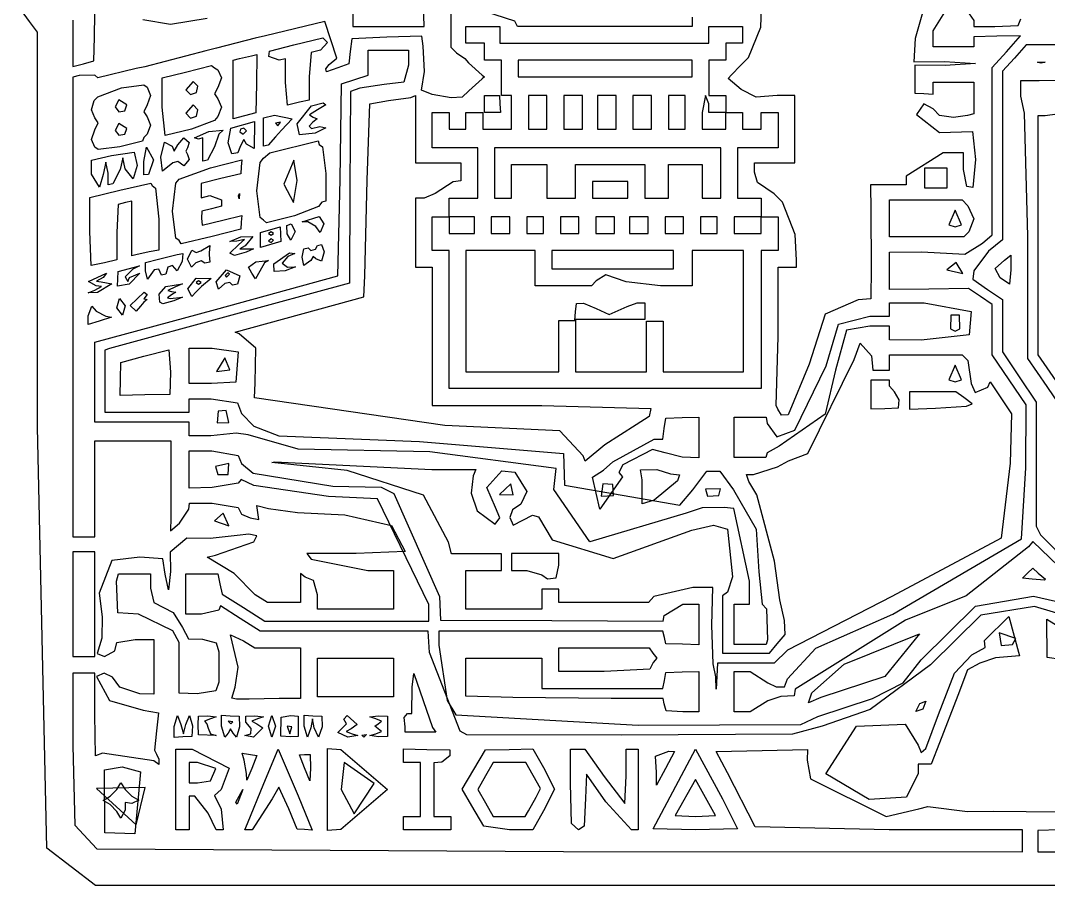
# Model space of a CAD drawing. Extents: x 0.4 to 98.6, y 0.4 to 64.5.
# Drawn here: x 0.43 to 50.3, y 0.42 to 42.36 of the extents above; entities that cross this region are included whole.
import ezdxf

# ---------------------------------------------------------------- set-up
doc = ezdxf.new("R2010")
doc.units = 0
doc.layers.add('Layer_1', color=7, linetype='CONTINUOUS')

msp = doc.modelspace()

# ---------------------------------------------------------------- linework, layer by layer
at = {"layer": 'Layer_1', "color": 7}
for points in [[(94.974157, 0.41763), (4.062974, 0.420734), (4.062952, 0.420819), (4.062952, 0.420819), (1.699713, 2.221143), (1.254584, 22.641385), (1.253737, 41.802271), (0.864979, 42.324396), (0.47622, 42.846521), (0.454489, 50.124451), (0.432758, 57.402383), (0.761417, 57.842043), (1.090073, 58.281706), (1.090073, 59.097562), (1.180701, 60.45108), (3.287182, 63.216257), (3.904995, 63.521065), (9.863485, 63.544038), (15.821972, 63.567011), (15.821972, 64.05459), (15.821972, 64.542168), (49.62349, 64.542168), (83.425009, 64.542168)], [(21.305397, 43.001199), (21.305397, 42.041228), (21.305397, 41.081258), (21.583666, 40.803523), (21.991327, 40.525782), (22.172133, 40.321324), (22.82579, 39.708904), (22.942275, 39.627215), (22.82579, 39.545529), (22.173849, 38.953531), (21.85139, 38.643668), (21.325867, 38.620779), (20.409844, 38.778928), (19.891698, 38.994402), (20.034686, 39.90149), (19.965934, 41.129848), (19.89931, 41.611381), (18.209346, 41.552823), (16.503242, 41.478152), (16.420472, 40.862073), (16.353842, 40.262099), (15.821859, 40.068543), (15.269412, 39.873632), (15.248951, 40.030146), (15.409044, 40.238734), (15.774084, 40.532547), (15.192828, 42.322911), (12.320565, 41.624267), (11.820097, 41.506033), (9.932976, 41.025414), (9.418527, 40.898666), (6.464934, 40.123342), (6.045608, 40.035376), (4.179566, 39.589603), (4.036341, 39.709017), (3.279285, 39.701228), (2.972369, 39.620921), (2.972369, 28.47368), (2.972369, 17.326438), (3.504355, 17.326438), (4.036341, 17.326438), (4.036341, 19.65454), (4.036341, 21.982645), (5.877827, 21.982645), (7.719315, 21.982645), (7.727782, 20.450997), (7.720049, 18.269044), (7.70385, 17.618736), (8.141269, 17.992934), (8.604091, 18.663664), (8.629491, 18.960194), (9.723502, 18.960194), (10.987141, 18.744958), (11.156768, 18.42903), (11.575764, 18.245653), (11.994759, 18.162965), (11.947744, 18.505328), (11.900725, 18.847695), (12.468785, 18.703711), (13.87691, 18.513081), (16.171261, 18.387012), (18.430058, 17.873932), (19.095561, 16.611668), (16.711663, 16.50956), (14.327701, 16.50956), (14.532451, 16.244071), (17.274598, 15.697435), (18.522717, 15.692693), (18.522717, 14.753283), (18.522717, 13.813869), (16.681231, 13.813869), (14.839743, 13.813869), (14.839743, 14.508224), (14.646172, 15.202581), (14.236953, 15.371857), (14.021304, 15.541163), (14.021304, 14.840893), (14.021304, 14.140623), (13.221209, 14.140623), (12.421115, 14.140623), (11.809404, 14.516439), (10.794962, 15.548706), (9.48726, 16.339422), (9.88819, 16.428032), (11.744219, 17.085508), (11.896526, 17.36729), (11.506184, 17.457324), (10.942567, 17.39201), (9.634693, 17.249493), (8.500103, 17.262334), (8.095695, 16.922067), (7.691288, 16.581803), (7.71141, 15.647354), (7.614411, 14.757767), (7.442978, 15.50797), (7.342664, 16.259353), (6.218963, 16.332528), (4.86192, 16.169149), (4.240972, 14.589921), (4.395923, 13.438195), (4.370664, 12.417087), (4.148815, 11.669576), (4.505459, 11.526625), (5.002038, 11.797894), (5.100324, 12.206343), (6.000607, 12.343494), (6.900888, 12.343494), (6.901077, 11.016071), (6.901266, 9.688647), (6.22586, 9.714724), (5.249772, 10.031553), (4.900378, 10.516007), (4.484936, 10.709733), (4.118197, 10.545443), (4.755096, 9.393465), (6.375032, 8.912601), (7.117287, 8.791265), (7.021676, 7.913108), (6.93524, 6.972489), (7.022097, 6.788718), (7.146421, 6.538082), (7.146421, 6.287443), (6.904489, 6.459384), (4.413793, 6.83862), (4.067281, 6.707023), (4.036355, 8.708362), (4.036355, 10.709733), (3.504369, 10.709733), (2.972383, 10.709733), (2.972383, 7.186205), (3.068635, 3.342017), (4.140007, 2.186147), (26.768491, 2.057256), (49.050483, 2.050765), (49.050483, 2.581766), (49.050432, 2.581936), (49.050432, 2.581936), (49.050432, 3.11288), (42.582198, 3.11288), (36.072226, 3.255854), (34.729881, 5.883115), (34.174951, 6.914961), (36.405556, 6.968818), (38.615339, 7.004815), (38.588331, 6.498551), (38.765383, 5.590396), (42.421066, 3.768059), (44.015602, 4.138278), (44.446945, 4.239258), (46.370033, 3.998494), (47.659074, 4.015992), (52.381293, 3.969453)], [(16.558448, 42.816354), (16.558448, 42.077598), (18.28665, 42.077598), (20.014849, 42.077598), (19.983121, 43.161351)], [(33.009071, 42.52689), (33.009071, 42.077609), (28.773652, 42.079585), (24.53823, 42.08156), (24.410892, 42.339551), (22.512594, 42.944757)], [(44.357224, 43.298356), (43.828723, 41.498458), (43.771474, 40.35547), (45.265248, 40.379233), (46.759028, 40.280463), (45.285743, 40.18192), (43.812456, 40.205909), (43.812456, 39.527949), (43.812456, 38.849989), (44.262597, 38.825351), (44.712739, 38.800713), (44.712739, 39.091306), (44.712739, 39.381899), (45.694867, 39.381899), (46.676992, 39.381899), (46.676992, 38.609705), (46.676992, 37.837508), (46.370078, 37.752438), (45.694867, 37.667365), (45.019653, 37.752438), (44.712739, 38.078732), (44.262597, 38.319956), (43.896744, 37.81613), (45.01431, 36.928129), (46.616619, 36.975963), (46.758836, 35.62426), (46.629375, 34.267671), (46.342922, 34.317255), (46.185928, 35.134133), (46.185928, 35.951011), (45.201173, 35.951011), (43.403236, 34.811434), (43.403236, 34.398941), (42.535107, 34.398941), (41.666977, 34.398941), (41.686337, 33.153201), (41.695115, 30.387801), (41.684503, 28.868142), (41.07608, 28.816808), (39.471632, 28.126936), (38.692329, 25.699184), (37.671763, 23.247317), (37.346776, 23.222876), (37.168823, 23.508781), (37.086979, 23.697845), (37.18309, 27.047046), (37.18309, 30.396248), (37.633231, 30.396248), (38.08337, 30.396248), (38.078657, 30.743421), (38.008945, 31.990222), (37.394274, 33.554558), (36.989649, 33.960808), (36.180509, 34.512956), (36.037284, 35.009046), (36.037284, 35.460892), (37.019409, 35.460892), (38.001537, 35.460892), (38.001537, 37.094649), (38.001537, 38.728408), (37.136794, 38.728408), (36.124691, 38.64969), (35.391577, 39.02011), (34.765292, 39.562098), (34.917158, 39.732752), (35.364901, 40.184982), (35.741769, 40.574985), (36.35124, 42.042447), (36.378756, 42.976177)], [(2.972352, 42.379985), (2.972352, 41.254934), (2.972352, 40.129887), (3.483874, 40.267571), (3.995399, 40.405254), (4.018033, 41.554979), (4.040667, 42.704704)], [(6.361406, 42.409401), (7.700054, 42.186177), (9.47879, 42.485858)], [(51.197125, 15.522025), (49.540198, 17.104736), (49.33036, 16.836263), (46.30835, 14.467442), (43.36197, 13.286337), (38.006205, 9.93363), (37.960276, 9.606876), (37.325984, 9.583056), (36.690578, 9.378846), (35.82279, 8.830892), (35.054818, 8.830892), (35.054818, 9.811151), (35.055131, 9.810883), (35.055131, 9.810883), (35.055131, 10.791142), (35.823103, 10.791142), (36.690891, 10.239742), (37.090109, 10.055968), (37.488209, 10.055968), (37.635797, 10.441681), (39.01741, 11.924225), (42.748455, 13.568618), (48.998272, 17.234487), (49.197431, 20.667032), (49.221674, 23.721986), (48.399464, 24.93345), (47.577255, 26.14492), (47.577255, 27.371356), (47.577255, 28.597793), (47.002055, 28.979546), (46.426858, 29.361297), (44.505819, 29.341739), (42.584778, 29.322181), (42.584778, 30.226824), (42.584778, 31.131471), (44.160272, 31.144171), (46.24632, 31.033636), (47.106652, 31.566423), (47.577255, 31.964512), (47.577255, 36.024036), (47.577255, 40.083563), (48.266885, 40.855184), (48.942096, 41.627581), (47.802324, 41.603507), (46.676972, 41.578672), (46.676972, 41.338029), (46.676972, 41.097387), (45.694847, 41.097387), (44.712719, 41.097387), (44.712719, 41.867913), (45.268739, 42.773163)], [(46.451829, 42.695597), (46.676901, 42.362022), (46.676901, 42.077669), (47.693254, 42.077669), (48.839068, 42.127252), (48.968529, 42.450304)], [(50.932781, 41.179183), (50.080857, 41.179183), (49.228932, 41.179183), (48.650439, 40.546102), (48.071948, 39.913019), (48.069973, 35.823731), (48.067997, 31.734444), (47.392783, 31.176308), (46.674068, 30.218078), (46.630563, 29.817983), (47.349279, 29.326663), (48.067997, 28.835342), (48.067997, 27.568435), (48.067997, 26.301528), (48.886436, 25.078679), (49.704875, 23.85583), (49.704875, 20.852184), (49.704875, 17.848535), (49.915901, 17.425871), (51.330955, 15.998642)], [(51.229527, 23.166999), (50.246431, 24.61448), (49.29613, 25.980275), (49.29613, 31.899618), (49.132441, 37.870811), (48.968752, 38.693192), (48.968752, 39.463724), (49.848574, 39.465135), (50.728396, 39.466546)], [(50.723324, 37.82771), (50.150419, 37.748044), (49.787447, 37.748044), (49.787447, 31.950217), (49.787447, 26.152394), (50.659748, 24.88422)], [(52.554108, 13.078644), (49.623341, 13.953829), (47.017007, 13.520316), (44.574317, 11.117338), (41.647219, 8.948824), (39.317672, 8.140111), (37.885405, 7.759026), (29.571593, 7.705728), (22.082877, 7.728165), (21.755502, 7.904478), (20.270573, 11.710436), (20.216107, 12.751952), (16.133593, 12.751952), (12.051079, 12.751952), (11.092376, 13.363155), (10.133673, 13.974355), (10.056491, 13.771604), (9.217591, 13.568822), (8.455873, 13.568822), (8.455873, 14.549084), (8.455873, 15.529343), (9.230181, 15.529343), (10.004489, 15.529343), (10.10595, 15.039058), (10.207412, 14.548773), (11.243735, 13.895434), (12.28006, 13.24207), (16.260726, 13.24207), (20.241391, 13.24207), (20.240827, 14.03853), (17.748525, 19.16086), (15.375053, 19.288399), (11.744882, 19.817072), (11.141503, 20.10307), (10.992896, 19.919668), (9.73198, 19.709514), (8.619652, 19.68276), (8.619652, 20.587654), (8.619652, 21.492552), (9.718603, 21.492552), (10.987183, 21.277315), (11.15681, 20.886065), (11.712828, 20.410306), (15.582058, 19.789699), (17.920283, 19.734849), (18.543551, 19.427402), (20.765294, 14.42656), (20.804983, 13.282936), (26.20475, 13.26191), (31.604519, 13.240885), (31.65818, 13.506941), (32.564498, 14.058906), (33.3365, 14.058906), (33.3365, 13.0757), (33.3365, 12.092497), (32.541417, 12.115752), (31.746333, 12.139008), (31.673926, 12.445323), (31.601519, 12.751667), (26.167031, 12.751667), (20.732545, 12.751667), (20.73311, 12.077723), (21.137842, 9.391055), (21.556109, 8.687531), (30.391567, 8.193744), (38.288128, 8.218128), (39.120604, 8.604654), (41.766491, 9.484631), (43.257703, 10.242906), (44.134073, 11.366119), (46.758969, 13.964951), (49.582582, 14.440685), (52.21775, 13.851016)], [(50.910867, 11.379779), (50.238946, 11.479276), (50.220658, 13.327265), (51.834114, 12.327323)], [(51.887299, 3.140708), (49.787004, 3.086775), (49.787004, 2.568869), (49.787004, 2.050991), (72.150843, 2.050991)]]:
    msp.add_lwpolyline(points, dxfattribs=at)
for points in [[(21.223516, 27.864323), (21.223516, 31.213524), (20.814297, 31.213524), (20.405077, 31.213524), (20.405077, 32.030402), (20.405077, 32.84728), (20.814297, 32.84728), (21.223516, 32.84728), (21.223516, 33.296564), (21.223516, 33.745845), (21.919191, 33.745845), (22.614863, 33.745845), (22.614863, 34.971163), (22.614863, 36.196482), (21.509972, 36.196482), (20.405077, 36.196482), (20.405077, 37.054206), (20.405077, 37.911925), (20.814297, 37.911925), (21.223516, 37.911925), (21.223516, 37.503487), (21.223516, 37.095047), (21.632736, 37.095047), (22.041955, 37.095047), (22.041955, 37.503487), (22.041955, 37.911925), (22.451174, 37.911925), (22.860394, 37.911925), (22.860394, 37.503487), (22.860394, 37.095047), (23.556069, 37.095047), (24.251741, 37.095047), (24.251741, 37.911925), (24.251741, 38.728806), (24.006207, 38.728806), (23.760677, 38.728806), (23.760677, 39.586527), (23.760677, 40.444248), (23.351458, 40.444248), (22.942238, 40.444248), (22.942238, 40.852689), (22.942238, 41.261126), (22.492097, 41.261126), (22.041955, 41.261126), (22.041955, 41.669567), (22.041955, 42.078004), (22.860394, 42.078004), (23.678833, 42.078004), (23.678833, 41.669567), (23.678833, 41.261126), (28.753154, 41.261126), (33.827473, 41.261126), (33.827473, 41.669567), (33.827473, 42.078004), (34.645912, 42.078004), (35.464351, 42.078004), (35.464351, 41.669567), (35.464351, 41.261126), (35.055131, 41.261126), (34.645912, 41.261126), (34.645912, 40.852689), (34.645912, 40.444248), (34.236692, 40.444248), (33.827473, 40.444248), (33.827473, 39.586527), (33.827473, 38.728806), (34.236692, 38.728806), (34.645912, 38.728806), (34.645912, 38.320365), (34.645912, 37.911925), (35.055131, 37.911925), (35.464351, 37.911925), (35.464351, 37.503487), (35.464351, 37.095047), (35.914492, 37.095047), (36.364634, 37.095047), (36.364634, 37.503487), (36.364634, 37.911925), (36.773853, 37.911925), (37.183073, 37.911925), (37.183073, 37.054206), (37.183073, 36.196482), (36.200945, 36.196482), (35.21882, 36.196482), (35.21882, 34.971163), (35.21882, 33.745845), (35.791726, 33.745845), (36.364634, 33.745845), (36.364634, 33.296564), (36.364634, 32.84728), (36.773853, 32.84728), (37.183073, 32.84728), (37.183073, 32.030402), (37.183073, 31.213524), (36.773853, 31.213524), (36.364634, 31.213524), (36.364634, 27.864323), (36.364634, 24.515121), (28.794076, 24.515121), (21.223516, 24.515121), (21.223516, 27.864323)], [(13.284661, 39.364966), (13.284661, 40.50873), (12.977748, 40.437596), (12.481499, 40.623423), (12.507153, 40.884281), (13.693889, 41.180851), (15.105697, 41.534207), (15.330767, 41.306677), (14.982931, 40.933492), (14.532789, 40.810375), (14.430484, 39.642935), (14.430484, 38.509739), (13.959881, 38.404637), (13.386975, 38.260368), (13.28467, 39.364966), (13.284661, 39.364966)], [(35.055131, 13.078421), (35.055131, 14.05868), (35.423428, 14.05868), (35.791726, 14.05868), (35.790315, 15.181894), (35.038395, 18.692789), (34.570121, 18.740439), (33.504749, 18.735105), (32.724952, 18.476542), (28.048886, 17.080349), (26.301095, 19.623182), (26.414029, 20.634537), (20.282322, 21.450808), (13.898498, 21.583402), (11.476723, 22.272024), (10.890285, 22.35272), (9.665325, 22.227453), (8.619568, 22.227453), (8.619568, 22.554204), (8.619568, 22.880955), (6.327937, 22.880955), (4.03631, 22.880955), (4.03631, 24.823875), (4.03631, 26.766791), (9.893965, 28.356871), (15.819014, 29.987796), (15.947033, 34.661396), (16.007654, 39.294153), (16.651335, 39.508109), (17.295017, 39.722067), (17.295017, 40.328018), (17.295017, 40.933969), (18.277144, 40.933969), (19.259269, 40.933969), (19.259269, 40.196756), (19.0342, 39.371268), (18.072533, 39.260504), (16.885797, 39.077531), (16.435656, 38.917042), (16.413529, 34.268622), (16.391403, 29.620202), (10.684472, 28.074496), (4.752466, 26.453169), (4.527396, 26.37755), (4.527396, 24.874316), (4.527396, 23.371082), (6.573493, 23.371082), (8.61959, 23.371082), (8.61959, 23.697834), (8.61959, 24.024582), (9.687279, 24.024582), (10.95586, 23.824077), (11.156748, 23.303487), (11.757523, 22.691014), (12.96472, 22.220296), (19.791278, 21.948053), (26.775186, 21.368611), (26.821843, 19.829453), (32.424298, 18.859162), (33.052889, 19.611442), (33.723189, 20.506247), (34.361737, 20.506194), (35.019653, 19.608338), (35.329124, 19.07511), (36.116033, 17.693776), (36.257869, 15.631155), (36.420364, 14.058672), (36.620875, 13.834023), (36.667837, 12.322799), (36.607074, 12.09815), (35.831118, 12.09815), (35.055159, 12.09815), (35.055159, 13.078412), (35.055131, 13.078421)], [(10.747501, 39.02057), (10.747501, 40.437952), (11.058876, 40.521636), (11.63376, 40.657922), (11.897271, 40.710525), (11.874834, 39.295934), (11.852398, 37.881343), (11.299951, 37.742264), (10.747503, 37.603182), (10.747503, 39.02057), (10.747501, 39.02057)], [(33.009034, 40.035808), (33.009034, 40.444248), (28.794076, 40.444248), (24.579116, 40.444248), (24.579116, 40.035808), (24.579116, 39.62737), (28.794076, 39.62737), (33.009034, 39.62737), (33.009034, 40.035808)], [(7.310059, 38.170948), (7.310059, 39.592651), (8.435412, 39.868269), (9.703992, 40.181065), (9.84722, 40.076654), (10.010906, 39.977791), (10.174595, 39.588407), (10.010906, 39.113576), (9.84722, 38.81814), (10.010906, 38.56543), (10.174595, 38.162496), (10.010906, 37.707706), (9.84722, 37.51534), (8.721865, 37.099212), (7.453287, 36.78642), (7.310059, 38.170948)], [(49.766566, 40.338522), (50.134866, 40.338522), (49.950716, 40.303123), (49.766566, 40.338522)], [(8.967398, 38.867453), (9.028781, 39.184465), (8.803709, 39.413412), (8.455873, 39.008333), (8.680942, 38.779388), (8.967398, 38.867453)], [(4.199993, 36.113246), (4.036304, 36.220149), (3.872615, 36.603043), (4.036304, 37.071379), (4.199993, 37.400007), (4.036304, 37.643196), (3.872615, 38.042105), (3.998021, 38.483744), (4.188032, 38.658064), (5.33121, 39.095824), (6.409776, 39.248253), (6.573465, 39.137243), (6.737151, 38.734309), (6.573465, 38.279522), (6.409776, 37.937737), (6.573465, 37.690533), (6.737151, 37.29162), (6.573465, 36.849985), (6.409776, 36.686609), (6.348393, 36.522158), (5.243501, 36.242352), (4.199993, 36.113246)], [(5.489032, 37.992499), (5.591337, 38.279522), (5.202579, 38.513941), (5.018432, 38.178777), (5.202579, 37.942128), (5.489032, 37.992499)], [(27.729955, 21.248289), (26.601297, 22.460537), (21.018908, 22.716533), (11.787738, 24.065837), (11.821746, 24.801029), (11.843082, 26.47503), (11.045609, 27.174354), (10.848635, 27.257302), (16.435647, 28.792001), (17.0904, 28.967109), (17.140878, 29.988206), (17.255977, 34.619407), (17.378645, 38.323261), (18.286596, 38.485172), (19.361566, 38.639048), (19.586636, 38.724761), (19.586636, 37.093026), (19.586636, 35.46129), (20.69153, 35.46129), (21.796422, 35.46129), (21.796422, 35.022632), (21.796422, 34.583972), (21.429304, 34.542671), (20.540428, 33.982231), (20.018834, 33.745845), (19.586636, 33.745845), (19.586636, 32.071248), (19.586636, 30.396646), (19.995855, 30.396646), (20.405074, 30.396646), (20.405074, 27.047444), (20.405074, 23.698243), (25.730441, 23.698243), (31.015481, 23.555289), (30.923296, 23.154468), (30.303522, 22.757692), (28.78487, 21.783419), (27.820204, 21.002544), (27.729952, 21.248289), (27.729955, 21.248289)], [(22.942238, 38.320365), (22.942238, 38.728806), (23.302636, 38.728806), (23.663034, 38.728806), (23.691394, 38.320314), (23.719755, 37.911823), (23.330996, 37.911874), (22.942238, 37.911925), (22.942238, 38.320365)], [(25.970463, 37.911925), (25.970463, 38.728806), (25.520321, 38.728806), (25.07018, 38.728806), (25.07018, 37.911925), (25.07018, 37.095047), (25.520321, 37.095047), (25.970463, 37.095047), (25.970463, 37.911925)], [(27.689182, 37.911925), (27.689182, 38.728806), (27.23904, 38.728806), (26.788902, 38.728806), (26.788902, 37.911925), (26.788902, 37.095047), (27.23904, 37.095047), (27.689182, 37.095047), (27.689182, 37.911925)], [(29.32606, 37.911925), (29.32606, 38.728806), (28.875918, 38.728806), (28.425776, 38.728806), (28.425776, 37.911925), (28.425776, 37.095047), (28.875918, 37.095047), (29.32606, 37.095047), (29.32606, 37.911925)], [(31.044782, 37.911925), (31.044782, 38.728806), (30.59464, 38.728806), (30.144498, 38.728806), (30.144498, 37.911925), (30.144498, 37.095047), (30.59464, 37.095047), (31.044782, 37.095047), (31.044782, 37.911925)], [(32.681659, 37.911925), (32.681659, 38.728806), (32.27244, 38.728806), (31.863221, 38.728806), (31.863221, 37.911925), (31.863221, 37.095047), (32.27244, 37.095047), (32.681659, 37.095047), (32.681659, 37.911925)], [(34.645912, 37.503487), (34.645912, 37.911925), (34.236692, 37.911925), (33.827473, 37.911925), (33.827473, 38.320365), (33.663784, 38.728806), (33.500098, 37.911925), (33.500098, 37.095047), (34.073004, 37.095047), (34.645912, 37.095047), (34.645912, 37.503487)], [(8.967398, 37.723821), (9.028781, 38.040835), (8.803709, 38.269785), (8.455873, 37.864706), (8.680942, 37.635756), (8.967398, 37.723821)], [(13.959872, 36.822397), (13.85757, 37.350336), (14.553242, 38.230285), (15.11321, 38.372794), (15.235593, 38.270801), (14.839695, 38.034457), (14.443184, 37.794927), (14.630909, 37.686057), (14.822358, 37.595026), (14.613787, 37.436538), (14.430475, 37.244003), (14.547431, 37.122363), (14.95665, 37.221883), (15.248914, 37.154914), (14.720569, 36.900759), (13.959872, 36.822397)], [(10.50197, 36.437853), (10.627339, 37.150159), (11.780171, 37.470264), (11.763859, 36.164379), (11.402256, 36.365846), (11.259028, 36.58981), (11.090401, 36.257067), (10.967634, 35.950302), (10.686123, 35.899931), (10.501973, 36.437853), (10.50197, 36.437853)], [(12.220692, 36.961031), (12.220692, 37.647003), (12.760769, 37.782404), (13.609434, 37.600092), (13.096453, 37.051884), (12.793598, 36.723182), (12.445762, 36.328751), (12.220692, 36.275058), (12.220692, 36.961031)], [(13.039131, 37.428608), (12.808059, 37.394609), (12.910364, 37.258425), (13.039131, 37.428608)], [(5.489032, 36.84887), (5.591337, 37.135893), (5.202579, 37.370315), (5.018432, 37.035151), (5.202579, 36.798496), (5.489032, 36.84887)], [(9.274312, 36.111214), (9.274312, 36.682565), (9.069702, 36.60492), (8.865092, 36.671916), (9.560765, 36.985654), (10.25644, 37.04119), (10.051828, 36.849985), (9.84722, 36.244169), (9.499381, 35.593559), (9.274312, 35.539867), (9.274312, 36.111214)], [(11.402253, 37.022098), (11.272792, 37.14463), (11.109106, 37.095047), (11.074878, 36.972514), (11.238564, 36.849985), (11.402253, 37.022098)], [(7.244584, 35.739807), (7.420549, 36.473881), (7.783665, 36.278168), (7.892199, 36.033106), (8.062173, 36.339436), (8.353568, 36.671363), (8.619562, 36.44672), (8.537718, 36.196482), (8.455873, 36.033106), (8.537718, 35.869731), (8.619562, 35.627003), (8.353568, 35.314899), (8.061871, 35.521844), (7.816092, 35.471318), (7.312915, 35.05285), (7.244584, 35.739807)], [(12.220692, 32.683905), (12.057003, 32.806434), (11.893317, 34.098411), (12.057003, 35.48496), (12.220692, 35.695557), (12.527606, 35.943904), (14.87583, 36.523233), (14.921539, 36.354352), (15.085228, 36.237325), (15.248914, 34.944683), (15.248914, 33.600182), (15.051878, 33.550821), (14.894657, 33.349498), (13.72081, 32.896554), (12.363917, 32.552547), (12.220692, 32.683905)], [(3.872615, 34.911976), (3.872615, 35.58798), (4.842559, 35.812646), (5.947451, 35.985625), (6.082401, 35.339548), (5.898251, 34.695901), (5.509493, 35.175382), (5.386729, 35.706355), (5.263962, 35.139359), (4.916126, 34.44993), (4.691054, 34.396237), (4.691054, 34.967043), (4.56829, 35.490833), (4.445524, 34.890264), (4.261374, 34.28746), (3.872615, 34.911976)], [(6.409776, 35.528815), (6.539237, 36.228585), (6.883689, 35.604244), (6.634848, 34.904474), (6.409776, 34.878623), (6.409776, 35.528815)], [(24.251741, 34.562726), (24.251741, 35.379604), (25.111102, 35.379604), (25.970463, 35.379604), (25.970463, 34.562726), (25.970463, 33.745845), (26.666135, 33.745845), (27.361807, 33.745845), (27.361807, 34.562726), (27.361807, 35.379604), (29.039607, 35.379604), (30.717407, 35.379604), (30.717407, 34.562726), (30.717407, 33.745845), (31.290312, 33.745845), (31.863221, 33.745845), (31.863221, 34.562726), (31.863221, 35.379604), (32.681659, 35.379604), (33.500098, 35.379604), (33.500098, 34.562726), (33.500098, 33.745845), (33.95024, 33.745845), (34.400381, 33.745845), (34.400381, 34.971163), (34.400381, 36.196482), (28.91684, 36.196482), (23.433302, 36.196482), (23.433302, 34.971163), (23.433302, 33.745845), (23.842521, 33.745845), (24.251741, 33.745845), (24.251741, 34.562726)], [(8.128498, 31.696003), (7.964809, 31.809007), (7.801123, 33.123661), (7.964809, 34.481037), (8.128498, 34.666589), (9.646845, 35.228827), (11.165195, 35.605517), (11.140501, 35.271885), (11.115806, 34.938259), (10.154142, 34.700148), (9.192476, 34.462037), (9.192476, 34.111334), (9.192476, 33.760633), (9.622156, 33.874804), (10.174604, 33.672964), (10.174604, 33.355018), (9.704001, 33.240808), (9.233398, 33.126601), (9.208224, 32.782719), (9.249146, 32.440629), (10.240302, 32.677927), (11.165373, 32.913436), (11.140594, 32.578701), (11.115815, 32.243965), (9.72447, 31.894363), (8.230821, 31.542516), (8.128515, 31.696003), (8.128498, 31.696003)], [(13.67342, 33.54065), (13.85757, 34.614579), (13.693881, 35.589329), (13.202817, 34.429184), (13.67342, 33.54065)], [(44.303489, 34.726099), (44.303489, 35.216228), (44.835475, 35.216228), (45.367458, 35.216228), (45.367458, 34.726099), (45.367458, 34.235972), (44.835475, 34.235972), (44.303489, 34.235972), (44.303489, 34.726099)], [(3.791787, 32.132513), (3.792916, 33.786691), (5.24463, 34.136965), (6.757728, 34.484141), (6.819111, 34.358504), (6.982797, 34.235972), (7.146486, 32.735376), (7.146486, 31.234781), (6.675883, 31.141278), (6.021133, 30.998592), (5.836983, 30.949404), (5.836983, 32.27503), (5.836983, 33.600653), (5.530693, 33.543302), (5.162396, 33.447703), (5.100389, 32.081363), (5.100389, 30.753268), (4.507023, 30.614753), (3.85227, 30.477285), (3.791902, 32.132513), (3.791787, 32.132513)], [(29.898968, 34.154285), (29.898968, 34.562726), (29.039607, 34.562726), (28.180246, 34.562726), (28.180246, 34.154285), (28.180246, 33.745845), (29.039607, 33.745845), (29.898968, 33.745845), (29.898968, 34.154285)], [(11.008988, 33.868377), (11.049749, 33.968936), (11.046701, 33.723871), (11.008974, 33.868377), (11.008988, 33.868377)], [(42.584767, 32.765594), (42.584767, 33.664159), (44.352595, 33.664159), (46.120421, 33.664159), (46.398692, 33.386418), (46.676961, 32.741554), (46.439516, 32.12073), (46.202068, 31.867027), (44.393419, 31.867027), (42.584767, 31.867027), (42.584767, 32.765594)], [(46.087686, 32.455178), (45.776677, 33.174032), (45.465671, 32.455178), (45.776677, 32.357154), (46.087686, 32.455178)], [(13.366506, 32.024718), (13.346045, 32.418418), (13.55538, 32.505986), (13.759989, 32.138392), (13.550653, 31.718392), (13.366506, 32.024718)], [(14.75785, 32.368482), (14.368553, 32.607919), (14.1031, 32.604758), (14.921539, 32.865187), (15.150672, 32.510395), (14.966522, 32.092864), (14.75785, 32.368476), (14.75785, 32.368482)], [(22.451174, 32.438843), (22.451174, 32.84728), (21.837347, 32.84728), (21.223516, 32.84728), (21.223516, 32.438843), (21.223516, 32.030402), (21.837347, 32.030402), (22.451174, 32.030402), (22.451174, 32.438843)], [(24.169896, 32.438843), (24.169896, 32.84728), (23.719755, 32.84728), (23.269613, 32.84728), (23.269613, 32.438843), (23.269613, 32.030402), (23.719755, 32.030402), (24.169896, 32.030402), (24.169896, 32.438843)], [(25.806774, 32.438843), (25.806774, 32.84728), (25.397555, 32.84728), (24.988335, 32.84728), (24.988335, 32.438843), (24.988335, 32.030402), (25.397555, 32.030402), (25.806774, 32.030402), (25.806774, 32.438843)], [(27.525496, 32.438843), (27.525496, 32.84728), (27.075354, 32.84728), (26.625213, 32.84728), (26.625213, 32.438843), (26.625213, 32.030402), (27.075354, 32.030402), (27.525496, 32.030402), (27.525496, 32.438843)], [(29.244215, 32.438843), (29.244215, 32.84728), (28.794076, 32.84728), (28.343935, 32.84728), (28.343935, 32.438843), (28.343935, 32.030402), (28.794076, 32.030402), (29.244215, 32.030402), (29.244215, 32.438843)], [(30.881093, 32.438843), (30.881093, 32.84728), (30.430951, 32.84728), (29.980812, 32.84728), (29.980812, 32.438843), (29.980812, 32.030402), (30.430951, 32.030402), (30.881093, 32.030402), (30.881093, 32.438843)], [(32.599815, 32.438843), (32.599815, 32.84728), (32.149673, 32.84728), (31.699532, 32.84728), (31.699532, 32.438843), (31.699532, 32.030402), (32.149673, 32.030402), (32.599815, 32.030402), (32.599815, 32.438843)], [(34.236692, 32.438843), (34.236692, 32.84728), (33.827473, 32.84728), (33.418254, 32.84728), (33.418254, 32.438843), (33.418254, 32.030402), (33.827473, 32.030402), (34.236692, 32.030402), (34.236692, 32.438843)], [(36.364634, 32.438843), (36.364634, 32.84728), (35.709881, 32.84728), (35.055131, 32.84728), (35.055131, 32.438843), (35.055131, 32.030402), (35.709881, 32.030402), (36.364634, 32.030402), (36.364634, 32.438843)], [(12.075356, 31.357178), (12.077332, 32.090298), (13.034316, 32.357154), (13.058192, 31.653514), (12.075212, 31.357178), (12.075356, 31.357178)], [(12.711756, 32.030402), (12.588989, 32.112089), (12.466223, 32.030402), (12.588989, 31.948716), (12.711756, 32.030402)], [(8.537718, 30.78988), (8.742326, 31.233517), (8.946937, 31.113702), (9.176607, 31.191175), (9.622148, 31.457471), (9.581226, 31.097799), (9.581226, 31.002498), (9.622148, 30.640593), (9.376617, 30.590222), (9.192467, 30.711304), (8.931259, 30.614381), (8.721865, 30.411387), (8.537718, 30.78988)], [(10.583815, 31.08524), (11.014726, 31.501913), (11.300447, 31.750802), (10.923957, 31.667304), (10.583815, 31.650794), (11.122074, 31.882588), (11.708007, 31.887132), (11.334131, 31.439291), (11.074878, 31.292888), (11.464176, 31.289529), (11.729628, 31.292662), (11.381792, 31.130997), (10.808884, 30.968722), (10.583815, 31.085243), (10.583815, 31.08524)], [(12.711756, 31.712391), (12.588989, 31.785337), (12.466223, 31.665368), (12.588989, 31.592422), (12.711756, 31.712391)], [(14.1031, 30.886773), (14.17825, 31.295211), (14.382859, 31.344794), (14.51232, 31.215455), (14.743081, 31.281187), (14.838693, 31.458589), (15.037611, 31.508173), (15.16707, 31.149313), (15.037611, 30.691295), (14.75785, 30.802521), (14.635086, 30.916313), (14.51232, 30.723397), (14.17825, 30.478332), (14.1031, 30.886773)], [(6.491621, 30.224321), (6.491621, 30.623812), (7.125909, 30.794359), (8.031134, 31.018726), (8.30207, 31.072543), (8.27667, 30.678801), (8.026195, 30.225382), (7.801126, 30.492204), (7.571349, 30.410718), (7.475738, 30.069892), (7.275834, 30.020308), (7.146373, 30.313024), (6.915208, 30.268861), (6.593929, 29.826083), (6.491621, 30.224321)], [(12.739854, 30.196322), (12.726448, 30.572098), (13.480642, 31.095773), (13.743764, 31.064618), (13.404555, 30.921689), (13.120973, 30.597475), (13.386425, 30.402347), (13.775725, 30.415301), (13.277606, 30.222752), (12.739854, 30.196308), (12.739854, 30.196322)], [(26.543236, 26.577736), (26.543072, 27.823476), (26.931963, 27.823476), (27.320854, 27.823476), (27.361776, 28.231917), (27.402698, 28.640357), (27.738246, 28.664854), (28.364351, 28.399371), (28.98662, 28.109365), (29.858754, 28.489552), (30.350995, 28.681181), (30.717407, 28.681181), (30.717407, 28.272743), (30.717407, 27.864303), (29.039607, 27.864303), (27.361807, 27.864303), (27.361807, 26.598141), (27.361807, 25.331979), (29.080529, 25.331979), (30.799251, 25.331979), (30.799251, 26.557298), (30.799251, 27.782616), (31.208471, 27.782616), (31.61769, 27.782616), (31.61769, 26.557298), (31.61769, 25.331979), (33.561481, 25.331999), (35.505273, 25.332013), (35.505273, 28.272771), (35.505273, 31.21353), (34.257154, 31.213516), (33.009034, 31.213504), (33.009034, 30.35578), (33.009034, 29.498059), (31.486242, 29.498059), (29.807161, 29.696365), (28.835724, 30.02919), (28.365669, 29.736853), (28.139854, 29.498059), (26.768706, 29.498059), (25.397555, 29.498059), (25.397555, 30.35578), (25.397555, 31.213504), (23.719755, 31.213504), (22.041955, 31.213504), (22.041955, 28.272743), (22.041955, 25.331979), (24.292663, 25.331979), (26.543368, 25.331979), (26.543205, 26.577717), (26.543236, 26.577736)], [(32.108751, 30.764241), (32.108751, 31.213524), (29.162374, 31.213524), (26.215993, 31.213524), (26.215993, 30.764241), (26.215993, 30.314957), (29.162374, 30.314957), (32.108751, 30.314957), (32.108751, 30.764241)], [(47.962655, 29.878455), (47.717124, 30.334255), (48.17061, 30.739258), (48.477527, 30.982189), (48.477527, 30.280977), (48.416144, 29.582246), (47.962655, 29.878455)], [(5.142824, 29.482839), (5.162918, 30.197815), (6.207832, 30.474043), (5.881349, 30.307328), (5.509501, 29.940228), (5.634706, 29.714538), (5.713873, 29.90727), (6.215802, 30.112547), (5.69528, 29.579585), (5.142833, 29.482839), (5.142824, 29.482839)], [(11.647784, 30.105057), (11.484098, 30.396646), (11.845365, 30.665468), (12.466223, 30.732253), (12.266299, 30.609337), (12.04123, 30.212465), (11.831934, 29.83957), (11.647784, 30.105057)], [(46.140326, 30.094208), (45.824858, 30.626773), (45.367458, 30.269528), (46.140326, 30.094208)], [(3.708929, 29.164148), (4.036304, 29.29386), (4.363679, 29.458714), (4.100987, 29.493165), (3.721714, 29.705916), (4.601923, 30.109141), (4.442069, 29.905591), (4.118149, 29.731138), (4.341694, 29.699743), (4.854743, 29.593569), (4.159071, 29.175634), (3.708929, 29.164148)], [(9.929062, 29.692296), (10.420126, 30.27693), (11.074878, 29.981012), (10.958806, 29.579768), (10.713273, 29.530184), (10.583815, 29.659524), (10.349277, 29.613843), (10.031367, 29.335953), (9.929062, 29.692296)], [(10.568467, 30.064787), (10.496856, 30.136268), (10.353628, 29.993311), (10.425242, 29.921835), (10.568467, 30.064787)], [(7.182215, 28.705793), (7.161077, 29.102285), (7.473759, 29.467737), (8.292198, 29.597864), (7.950952, 29.448419), (7.574645, 29.269874), (7.752203, 29.217462), (7.964823, 29.18904), (7.760212, 29.056096), (7.555604, 28.919201), (7.698829, 28.876036), (8.292198, 28.950562), (7.862518, 28.766697), (7.331223, 28.620246), (7.18223, 28.705793), (7.182215, 28.705793)], [(8.55427, 29.357072), (8.946937, 29.87622), (9.683531, 29.859851), (9.208292, 29.460715), (8.946937, 29.215213), (8.738417, 28.987225), (8.55427, 29.357083), (8.55427, 29.357072)], [(9.192467, 29.661454), (9.069702, 29.743141), (8.946937, 29.661454), (9.069702, 29.579768), (9.192467, 29.661454)], [(5.755026, 28.548658), (6.430237, 29.196888), (6.573465, 29.079978), (6.409776, 28.868232), (6.573465, 28.829269), (6.409776, 28.704859), (6.24609, 28.506265), (6.036151, 28.270728), (5.755026, 28.548658)], [(3.708929, 28.036083), (3.893076, 28.509917), (4.102392, 28.262222), (4.574313, 28.029973), (4.838476, 27.984222), (4.251928, 27.785766), (3.708929, 27.630778), (3.708929, 28.036083)], [(5.100273, 28.427387), (5.229734, 28.876668), (5.509493, 28.526554), (5.380035, 28.07727), (5.100273, 28.427387)], [(35.055131, 22.146173), (35.055131, 23.126427), (35.828939, 23.126427), (36.602748, 23.126427), (36.652094, 22.820097), (37.125711, 22.177835), (37.997882, 22.493964), (39.515775, 25.617907), (40.111179, 27.636928), (41.638182, 28.027698), (42.584767, 28.027698), (42.584767, 28.354449), (42.584767, 28.681201), (44.26663, 28.681201), (46.549227, 28.255054), (46.447779, 27.120763), (44.119339, 26.866811), (42.584767, 26.884083), (42.584767, 27.210837), (42.584767, 27.537588), (41.639844, 27.537588), (40.498777, 27.341819), (39.966422, 25.413705), (39.462615, 23.266175), (37.234175, 21.715572), (36.647548, 21.394914), (36.59716, 21.165933), (35.826145, 21.165933), (35.055131, 21.165933), (35.055131, 22.14619), (35.055131, 22.146173)], [(46.003999, 27.41967), (45.98128, 28.076054), (45.572061, 28.076054), (45.549342, 27.41967), (45.77666, 27.292506), (46.003982, 27.41967), (46.003999, 27.41967)], [(8.619562, 25.617893), (8.619562, 26.475614), (9.721264, 26.475614), (10.989845, 26.296835), (10.878477, 24.822687), (9.703992, 24.761419), (8.619562, 24.76029), (8.619562, 25.618014), (8.619562, 25.617893)], [(34.171318, 10.528258), (34.040449, 11.166876), (33.97089, 13.043123), (34.015727, 14.87555), (33.041778, 14.872728), (31.158873, 14.430522), (30.90467, 14.139514), (28.724018, 14.139514), (26.543368, 14.139514), (26.543368, 14.46624), (26.543368, 14.792994), (26.134149, 14.792994), (25.72493, 14.792994), (25.72493, 14.302879), (25.72493, 13.81276), (23.883444, 13.81276), (22.041955, 13.81276), (22.041955, 14.752174), (22.041955, 15.69157), (22.901316, 15.69157), (23.760677, 15.69157), (23.760677, 16.100008), (23.760677, 16.508448), (22.551146, 16.508448), (21.341615, 16.508448), (21.196366, 17.071219), (19.975002, 19.342687), (16.271964, 20.546275), (12.629912, 20.926713), (12.752675, 20.965699), (20.380442, 20.595954), (22.524668, 20.59285), (22.397812, 20.28982), (22.302096, 19.436701), (22.581092, 18.580967), (23.453763, 17.932824), (23.678833, 18.246497), (23.475926, 18.746247), (23.049305, 19.715607), (23.775539, 20.525258), (24.420371, 20.468094), (24.988335, 19.526795), (24.710067, 18.91008), (24.300847, 18.63234), (24.169896, 18.264748), (24.336845, 17.897151), (25.265266, 18.376661), (25.561243, 18.297517), (26.223021, 17.174066), (29.190074, 16.267182), (32.999899, 17.649676), (34.045433, 17.897151), (34.724262, 17.702104), (34.973287, 15.3834), (34.727756, 14.642564), (34.482223, 14.461372), (34.482223, 13.075127), (34.482223, 11.688886), (35.621709, 11.688886), (36.761196, 11.688886), (37.146065, 12.138519), (37.530937, 12.588153), (37.495086, 13.26992), (37.265538, 14.270226), (37.01208, 16.140862), (36.160613, 19.356124), (35.765597, 20.004747), (35.647183, 20.347782), (35.985449, 20.348347), (37.153377, 20.719269), (37.695371, 21.004993), (38.622169, 21.372057), (40.868251, 25.928614), (41.167068, 26.725073), (41.723074, 26.106885), (41.781023, 25.41254), (42.182896, 25.41254), (42.584767, 25.41254), (42.584767, 25.780134), (42.584767, 26.147728), (44.352595, 26.147728), (46.120421, 26.147728), (46.398692, 25.869991), (46.556819, 24.7641), (46.754337, 24.322397), (47.356628, 24.585264), (47.467956, 24.849526), (47.985631, 24.06595), (48.503305, 23.282371), (48.446268, 20.896143), (48.013283, 17.263268), (42.707533, 14.426946), (37.643753, 11.834168), (36.999544, 11.198829), (35.62156, 11.198829), (34.243579, 11.198829), (34.215695, 10.565732), (34.187812, 9.932662), (34.17133, 10.527465), (34.171318, 10.528258)], [(5.281432, 24.979503), (5.304885, 25.775037), (6.409779, 26.080534), (7.619349, 26.389988), (7.701194, 25.311577), (7.678362, 24.229213), (6.468176, 24.206579), (5.257988, 24.183944), (5.28144, 24.979481), (5.281432, 24.979503)], [(10.589355, 25.424003), (10.350507, 26.005965), (9.945431, 25.348323), (10.589355, 25.424003)], [(46.087686, 24.939504), (45.776677, 25.658358), (45.465671, 24.939504), (45.776677, 24.84148), (46.087686, 24.939504)], [(43.059854, 23.963334), (42.834784, 24.351353), (42.584767, 24.637258), (42.584767, 24.923169), (42.134625, 24.923169), (41.684486, 24.923169), (41.684486, 24.225516), (41.684486, 23.527868), (42.359697, 23.551575), (43.034908, 23.575281), (43.059857, 23.963297), (43.059854, 23.963334)], [(46.329124, 23.665079), (46.594958, 23.769326), (46.204509, 24.085866), (45.814221, 24.351353), (44.690556, 24.351353), (43.566894, 24.351353), (43.566894, 23.930122), (43.566894, 23.508897), (44.815014, 23.560391), (46.329124, 23.665079)], [(10.537381, 22.875286), (10.40468, 23.44766), (10.0165, 23.417389), (9.975832, 22.846355), (10.537381, 22.875286)], [(28.541603, 18.667042), (28.186497, 20.221135), (28.715303, 20.559223), (29.166542, 20.970294), (31.168037, 22.064487), (31.588957, 22.064487), (31.664705, 22.575035), (31.740454, 23.085583), (32.538432, 23.108951), (33.336409, 23.132348), (33.336409, 22.146179), (33.336409, 21.160007), (32.538432, 21.183403), (31.713174, 21.399165), (31.099347, 21.561428), (29.655204, 20.817874), (29.45236, 20.440154), (29.641451, 20.239262), (28.541603, 18.667062), (28.541603, 18.667042)], [(10.50197, 20.349041), (10.532602, 20.878611), (9.891295, 20.728509), (10.001161, 20.340493), (10.50197, 20.349041)], [(30.596602, 18.933352), (30.596847, 20.097426), (30.505156, 20.581716), (31.299253, 20.587784), (31.973457, 20.373863), (32.409924, 20.328902), (32.309228, 20.036553), (31.176752, 19.10787), (30.59663, 18.933366), (30.596602, 18.933352)], [(24.330704, 19.363033), (24.216308, 19.903296), (23.677179, 19.371488), (24.330704, 19.363022), (24.330704, 19.363033)], [(29.197448, 19.333778), (29.162374, 19.858911), (28.689522, 19.895126), (28.605834, 19.303436), (29.197448, 19.333778)], [(34.314428, 19.32261), (34.385833, 19.660972), (33.663784, 19.632428), (33.761998, 19.303044), (34.314428, 19.322602), (34.314428, 19.32261)], [(10.537045, 17.863397), (10.269927, 18.47022), (9.84722, 18.102626), (10.537045, 17.863397)], [(4.036304, 14.059073), (4.036304, 16.591399), (3.504318, 16.591399), (2.972335, 16.591399), (2.972335, 14.059073), (2.972335, 11.526769), (3.504318, 11.526769), (4.036304, 11.526769), (4.036304, 14.059073)], [(26.41391, 15.333594), (26.543368, 15.946253), (26.543368, 16.50932), (25.397555, 16.50932), (24.251741, 16.50932), (24.251741, 16.10088), (24.251741, 15.692442), (24.988335, 15.692442), (25.72493, 15.488209), (26.004691, 15.283999), (26.41391, 15.333594)], [(9.00832, 9.711552), (8.128498, 9.734807), (8.128498, 10.965846), (8.128498, 12.196855), (7.828095, 12.767435), (6.156665, 13.581948), (5.145604, 13.643179), (5.093997, 15.181933), (5.188428, 15.529126), (5.96279, 15.529126), (6.737151, 15.529126), (6.737151, 14.834769), (6.9041, 14.140415), (7.842045, 13.650748), (8.292184, 12.927291), (8.57864, 12.384132), (9.253851, 12.360312), (9.929062, 12.186491), (10.051828, 11.743137), (10.05657, 10.27248), (9.913342, 9.851698), (9.008312, 9.711518), (9.00832, 9.711552)], [(49.51477, 15.277719), (49.037899, 15.32524), (49.289698, 15.565166), (49.541496, 15.805088), (49.807488, 15.565784), (50.151232, 15.264599), (50.110312, 15.216435), (49.51477, 15.277719)], [(41.602642, 4.579956), (39.505922, 5.827325), (40.988811, 8.141905), (43.342499, 8.231929), (43.975806, 7.217715), (44.134285, 6.870554), (44.349169, 7.054354), (44.973775, 8.708532), (45.74703, 10.712702), (46.589446, 11.605241), (47.226506, 11.96401), (47.192295, 12.296792), (48.381442, 13.460208), (48.895103, 11.550151), (47.732926, 11.449335), (46.973339, 11.205481), (46.374681, 10.875645), (45.900917, 9.628711), (45.022184, 7.340259), (44.617212, 6.29874), (44.296662, 6.29874), (43.976114, 6.29874), (43.976114, 5.841371), (43.417342, 4.698546), (41.602642, 4.579956)], [(10.902901, 9.455421), (10.690001, 9.492652), (10.841517, 10.038027), (10.993034, 10.996868), (10.612085, 12.577928), (11.252896, 12.286192), (11.799213, 11.934766), (12.910234, 11.934766), (14.021256, 11.934766), (14.021256, 10.709448), (14.021256, 9.484129), (12.977748, 9.484129), (11.525017, 9.45116), (10.902901, 9.456212), (10.902901, 9.455421)], [(38.656261, 9.281516), (38.82345, 9.760642), (40.397217, 11.151594), (44.046175, 12.626036), (42.371675, 10.546086), (39.264975, 9.525257), (38.656261, 9.281516)], [(48.559369, 12.098579), (48.723058, 12.398477), (47.907497, 12.675746), (48.004675, 12.062359), (48.559369, 12.098579)], [(26.543368, 11.362987), (26.543368, 11.934797), (28.737762, 11.934797), (30.932155, 11.934797), (31.115374, 11.687469), (31.298595, 11.440112), (31.130766, 11.227153), (30.962937, 10.902699), (28.753154, 10.791173), (26.543368, 10.791173), (26.543368, 11.362987)], [(14.839695, 10.505237), (14.839695, 11.444651), (16.681183, 11.444651), (18.522669, 11.444651), (18.522669, 10.505237), (18.522669, 9.565824), (16.681183, 9.565824), (14.839695, 9.565824), (14.839695, 10.505237)], [(31.754909, 8.891908), (31.661731, 9.218662), (31.604682, 9.484129), (29.094485, 9.484298), (24.313124, 9.538293), (22.041955, 9.592093), (22.041955, 10.518386), (22.041955, 11.444651), (23.883444, 11.444651), (25.72493, 11.444651), (25.72493, 10.709448), (25.72493, 9.974273), (28.662456, 9.974273), (31.599981, 9.974273), (31.670832, 10.362283), (31.741684, 10.750296), (32.539047, 10.773552), (33.336409, 10.796807), (33.336409, 9.813601), (33.336409, 8.830398), (32.563724, 8.830398), (31.754909, 8.891654), (31.754909, 8.891908)], [(19.09446, 8.115856), (19.04399, 8.565154), (19.208797, 8.748954), (19.422952, 8.748954), (19.433846, 10.035532), (19.511124, 10.69686), (20.421156, 8.075039), (20.57992, 7.85039), (19.837751, 7.85039), (19.095586, 7.85039), (19.09446, 8.115856)], [(43.863868, 8.853695), (44.067635, 9.237024), (44.35084, 9.356903), (44.205267, 8.973603), (43.863868, 8.853695)], [(7.882965, 8.132256), (8.046654, 8.667508), (8.210343, 8.218213), (8.333106, 7.768943), (8.455873, 8.218213), (8.623465, 8.667508), (8.766693, 8.156954), (8.742337, 7.646399), (8.312657, 7.621733), (7.882976, 7.597067), (7.882976, 8.132321), (7.882965, 8.132256)], [(9.06224, 7.718059), (9.044347, 8.228613), (9.069691, 8.626662), (9.499367, 8.651328), (9.929048, 8.590069), (9.642595, 8.504112), (9.356142, 8.381569), (9.474077, 8.259053), (9.528064, 8.039789), (9.642595, 7.768909), (9.929048, 7.687214), (9.062226, 7.718025), (9.06224, 7.718059)], [(10.174595, 8.140808), (10.174595, 8.676031), (10.604276, 8.651365), (11.033956, 8.626698), (11.048688, 8.116172), (10.90546, 7.605618), (10.747492, 7.809829), (10.624728, 8.014039), (10.501962, 7.809829), (10.338273, 7.605618), (10.174587, 8.140844), (10.174595, 8.140808)], [(11.320409, 7.687248), (11.606862, 7.768943), (11.627323, 8.029254), (11.361331, 8.340756), (11.361331, 8.626662), (11.791012, 8.651328), (12.220692, 8.590069), (11.934237, 8.504112), (11.647784, 8.381569), (11.891756, 8.259053), (12.187037, 8.055012), (11.732197, 7.605548), (11.320409, 7.687214), (11.320409, 7.687248)], [(12.466223, 8.136546), (12.629912, 8.667508), (12.793598, 8.136546), (12.629912, 7.605553), (12.466223, 8.136546)], [(13.059592, 7.657756), (13.074014, 8.580795), (13.544614, 8.65209), (13.8985, 8.626577), (13.8985, 8.136433), (13.8985, 7.646318), (13.5302, 7.630344), (13.0596, 7.65755), (13.059592, 7.657756)], [(14.184945, 8.140808), (14.184945, 8.676031), (14.614625, 8.651365), (15.044306, 8.626698), (15.068661, 8.116172), (14.884511, 7.605618), (14.675997, 8.054885), (14.594153, 8.504183), (14.512308, 8.054885), (14.348619, 7.605618), (14.184933, 8.140844), (14.184945, 8.140808)], [(15.821822, 7.834295), (16.254229, 8.259059), (16.122409, 8.488644), (16.274532, 8.667508), (16.770292, 8.218043), (16.475014, 8.014002), (16.231042, 7.891459), (16.517494, 7.768943), (16.803947, 7.687248), (16.312886, 7.605553), (15.821822, 7.834295)], [(17.376855, 7.682942), (17.663308, 7.768898), (17.949761, 7.891442), (17.786075, 8.013985), (17.622386, 8.136501), (17.786075, 8.259045), (17.949761, 8.381557), (17.663308, 8.504101), (17.376855, 8.590057), (17.806536, 8.651317), (18.236216, 8.62665), (18.236216, 8.136535), (18.236216, 7.646416), (17.806536, 7.62175), (17.376855, 7.683007), (17.376855, 7.682942)], [(10.728744, 8.356064), (10.50197, 8.388415), (10.631555, 8.259059), (10.728744, 8.356064)], [(13.596283, 8.109772), (13.366506, 8.143331), (13.493977, 7.768943), (13.596283, 8.109772)], [(16.986393, 7.702556), (17.213167, 7.73491), (17.083581, 7.605553), (16.986393, 7.702556)], [(7.964809, 5.073394), (7.964809, 7.033915), (8.762787, 7.031093), (10.556377, 6.108051), (10.169648, 5.067806), (9.849599, 4.772912), (10.165358, 4.121176), (10.256219, 3.111864), (9.917592, 3.111864), (9.540845, 3.928728), (8.89183, 4.745592), (8.619562, 4.745592), (8.619562, 3.928728), (8.619562, 3.111864), (8.292184, 3.111864), (7.964809, 3.111864), (7.964809, 5.072349), (7.964809, 5.073394)], [(11.446703, 3.419204), (12.233892, 5.359327), (12.923866, 7.026038), (13.901255, 4.762977), (14.575746, 3.104668), (14.211135, 3.129221), (13.846524, 3.153492), (13.442737, 4.129727), (12.966044, 5.178804), (12.644195, 4.610944), (11.676695, 3.112626), (11.318213, 3.112626), (11.446703, 3.41895), (11.446703, 3.419204)], [(15.330758, 5.073394), (15.330758, 7.057269), (15.965047, 7.011264), (18.227445, 5.073394), (15.965047, 3.135543), (15.330758, 3.089541), (15.330758, 5.073394)], [(19.013733, 3.439637), (19.013733, 3.766394), (19.422952, 3.766394), (19.832172, 3.766394), (19.832172, 5.073394), (19.832172, 6.38041), (19.422952, 6.38041), (19.013733, 6.38041), (19.013733, 6.709489), (19.013733, 7.038541), (20.139086, 7.015822), (21.264438, 6.993103), (21.264438, 6.707198), (20.87568, 6.396398), (20.486922, 6.371449), (20.486922, 5.068906), (20.486922, 3.766366), (20.896141, 3.766366), (21.305361, 3.766366), (21.305361, 3.439609), (21.305361, 3.112852), (20.159547, 3.112852), (19.013733, 3.112852), (19.013733, 3.439609), (19.013733, 3.439637)], [(22.912721, 3.296692), (22.330615, 4.281252), (21.863641, 5.08203), (22.424575, 6.037563), (22.985506, 6.993069), (24.135417, 7.015788), (25.285329, 7.038507), (25.806396, 6.129907), (26.33311, 5.086235), (25.810536, 4.032163), (25.282315, 3.113191), (24.155085, 3.113191), (22.912721, 3.297002), (22.912721, 3.296692)], [(27.168807, 3.419204), (27.117177, 5.379737), (27.11633, 7.033915), (27.465479, 7.033915), (27.814627, 7.033915), (28.75452, 5.694184), (29.755794, 4.391968), (29.817177, 5.73175), (29.817177, 7.033915), (30.10363, 7.033915), (30.390085, 7.033915), (30.390085, 5.073394), (30.390085, 3.11288), (30.078241, 3.11288), (28.830122, 4.465007), (27.893847, 5.817176), (27.842748, 4.648818), (27.781364, 3.296692), (27.495335, 3.11288), (27.16886, 3.419204), (27.168807, 3.419204)], [(31.126626, 3.168281), (33.172723, 7.032318), (34.487611, 4.617322), (35.21882, 3.167378), (33.172723, 3.11288), (31.126626, 3.168281)], [(11.400873, 5.849445), (11.279583, 6.499841), (11.18087, 6.833882), (11.893317, 6.716666), (11.649999, 6.092148), (11.406681, 5.522691), (11.400868, 5.849445), (11.400873, 5.849445)], [(14.214835, 6.120576), (13.958272, 6.74801), (14.202242, 6.774087), (14.48289, 6.76373), (14.495477, 6.110112), (14.471403, 5.493078), (14.21484, 6.12054), (14.214835, 6.120576)], [(31.290496, 5.890291), (31.239698, 6.683051), (31.879107, 6.937502), (32.165845, 6.911425), (31.729379, 6.094555), (31.292911, 5.277686), (31.290371, 5.890317), (31.290496, 5.890291)], [(4.525342, 2.969935), (4.502284, 6.021751), (5.359215, 6.176199), (6.259498, 5.927522), (5.981605, 2.912587), (4.525342, 2.969935)], [(9.640721, 5.49586), (9.899064, 6.095569), (9.023453, 6.38041), (8.619562, 6.38041), (8.619562, 5.890291), (8.619562, 5.400176), (9.024929, 5.400176), (9.640721, 5.49586)], [(16.617703, 3.88981), (17.58706, 5.358291), (16.128736, 6.379961), (15.985508, 5.073394), (16.617703, 3.88981)], [(25.071385, 4.031852), (25.446246, 4.705799), (25.658621, 5.114231), (25.303016, 5.745574), (24.947413, 6.376905), (24.154306, 6.379727), (23.361203, 6.382549), (22.993546, 5.730023), (22.62589, 5.077458), (22.997401, 4.422956), (23.368913, 3.768511), (24.138906, 3.768511), (24.908898, 3.768511), (25.071385, 4.033969), (25.071385, 4.031852)], [(34.154848, 3.811296), (33.173671, 5.56225), (32.190595, 3.812679), (33.172723, 3.766394), (34.154848, 3.811296)], [(6.041724, 3.358075), (6.474278, 5.168446), (4.123954, 5.126197), (6.041724, 3.358075)], [(5.100273, 4.011448), (4.772898, 4.338205), (4.445524, 4.542421), (4.772898, 4.746637), (5.100273, 5.073394), (5.304885, 5.400176), (5.509493, 5.073394), (5.836871, 4.746637), (6.164246, 4.550182), (5.836871, 4.397584), (5.509493, 4.441413), (5.509493, 4.063038), (5.304885, 3.684691), (5.100273, 4.011448)], [(10.881232, 4.461677), (11.212371, 5.073394), (10.948914, 4.35511), (10.881232, 4.461677)]]:
    msp.add_lwpolyline(points, close=True, dxfattribs=at)

doc.saveas('drawing.dxf')
